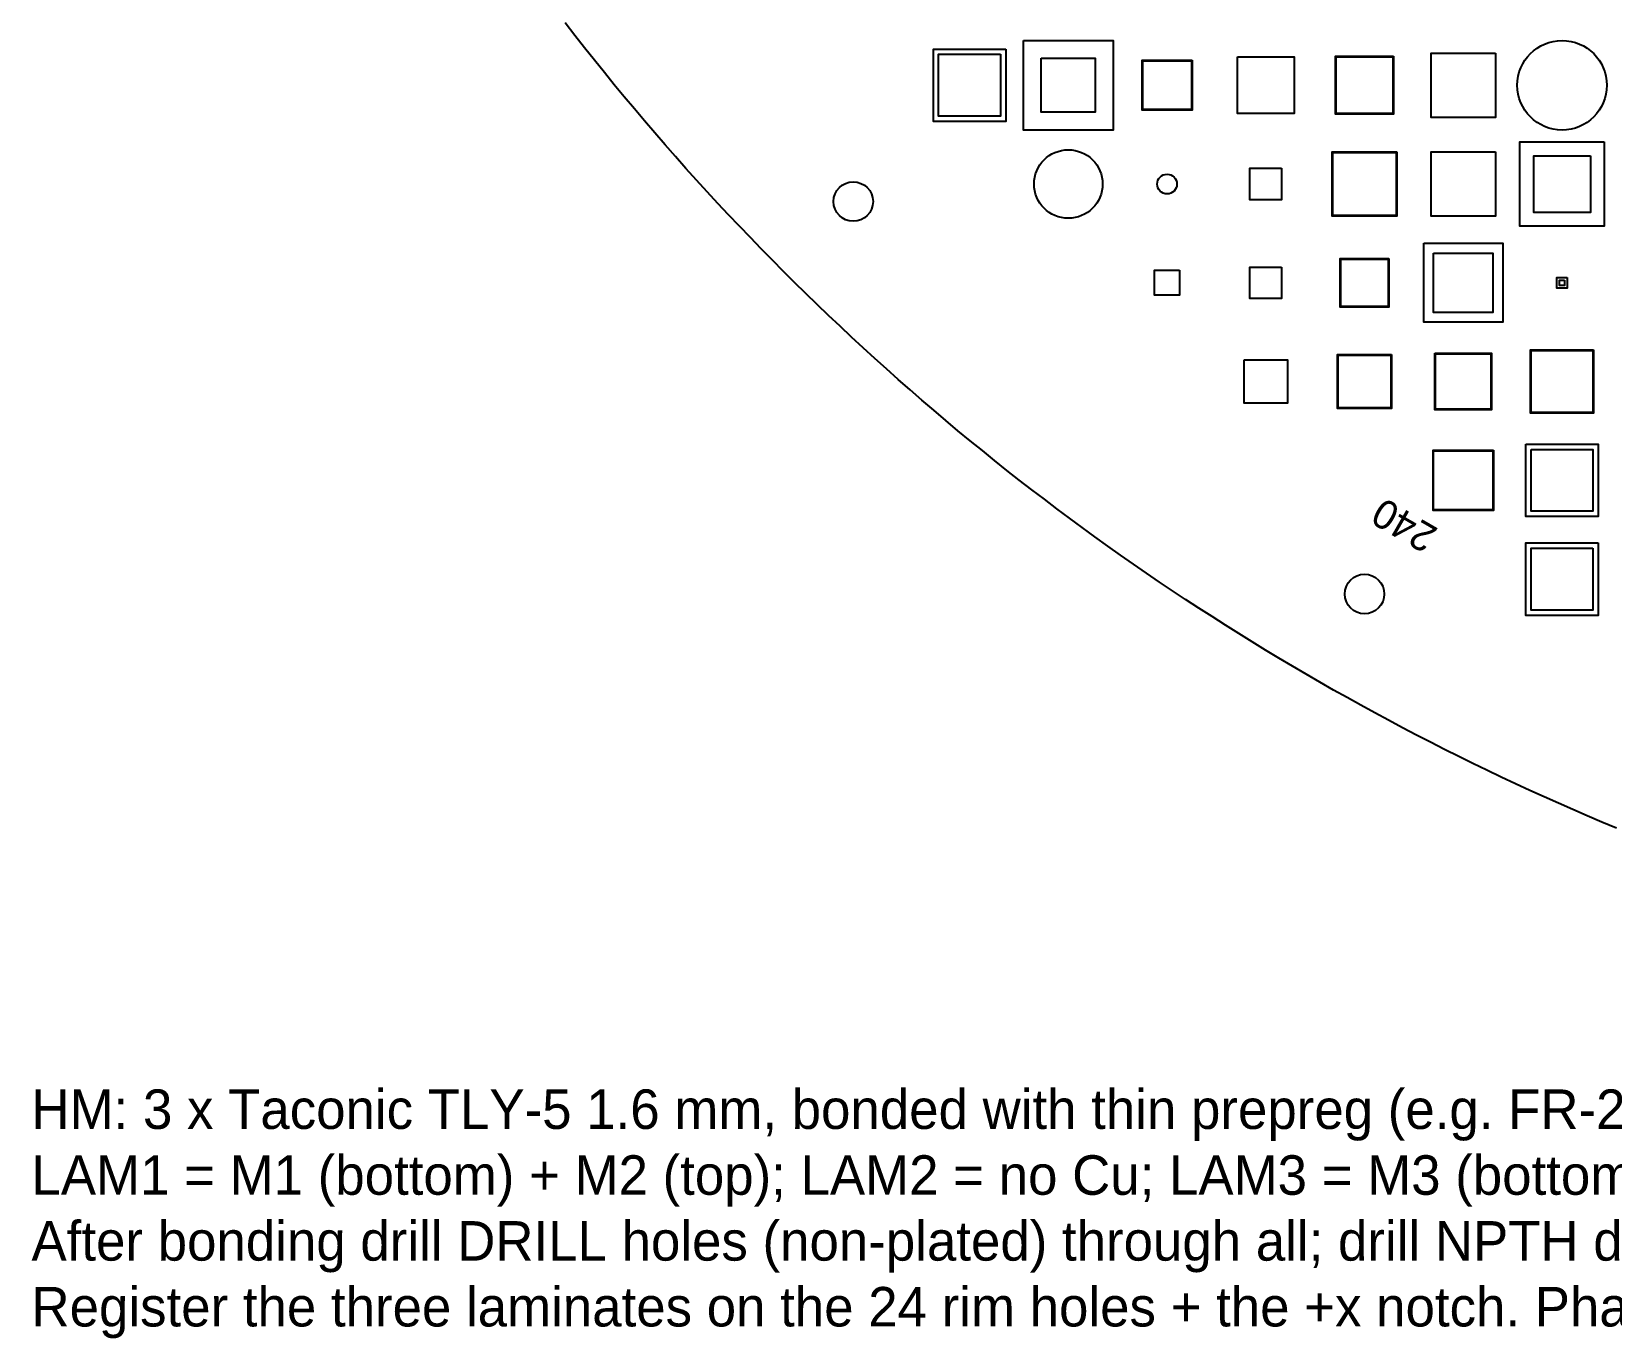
# Model space of a CAD drawing. Header units: millimetres. Extents: x -195 to 195, y -219 to 195.
# Drawn here: x -195 to -75, y -218.9 to -119.7 of the extents above; entities that cross this region are included whole.
import ezdxf
from ezdxf.enums import TextEntityAlignment as Align

# ---------------------------------------------------------------- set-up
doc = ezdxf.new("R2010")
doc.units = ezdxf.units.MM
for name, color, linetype in [('DRILL', 6, 'Continuous'), ('FAB', 8, 'Continuous'), ('M1', 1, 'Continuous'), ('M2', 30, 'Continuous'), ('M3', 5, 'Continuous'), ('M4', 3, 'Continuous'), ('NPTH', 9, 'Continuous'), ('OUTLINE', 7, 'Continuous'), ('SILK_TOP', 7, 'Continuous')]:
    doc.layers.add(name, color=color, linetype=linetype)

msp = doc.modelspace()

# ---------------------------------------------------------------- linework, layer by layer
at = {"layer": 'DRILL'}
for centre, radius in [((-78.75, -123.75), 3.4), ((-116.25, -131.25), 2.6), ((-108.75, -131.25), 0.75)]:
    msp.add_circle(centre, radius, dxfattribs=at)
at = {"layer": 'M1'}
for points in [[(-121.4, -121.4), (-121.4, -126.1), (-126.1, -126.1), (-126.1, -121.4)], [(-118.3, -121.7), (-114.2, -121.7), (-114.2, -125.8), (-118.3, -125.8)], [(-106.9, -121.9), (-106.9, -125.6), (-110.6, -125.6), (-110.6, -121.9)], [(-103.4, -121.6), (-99.1, -121.6), (-99.1, -125.9), (-103.4, -125.9)], [(-91.6, -121.6), (-91.6, -125.9), (-95.9, -125.9), (-95.9, -121.6)], [(-83.8, -121.3), (-83.8, -126.2), (-88.7, -126.2), (-88.7, -121.3)], [(-91.3, -128.8), (-91.3, -133.7), (-96.2, -133.7), (-96.2, -128.8)], [(-83.8, -128.8), (-83.8, -133.7), (-88.7, -133.7), (-88.7, -128.8)], [(-76.6, -129.1), (-76.6, -133.4), (-80.9, -133.4), (-80.9, -129.1)], [(-100.05, -130.05), (-100.05, -132.45), (-102.45, -132.45), (-102.45, -130.05)], [(-89.25, -135.75), (-83.25, -135.75), (-83.25, -141.75), (-89.25, -141.75)], [(-107.8, -137.8), (-107.8, -139.7), (-109.7, -139.7), (-109.7, -137.8)], [(-100.05, -137.55), (-100.05, -139.95), (-102.45, -139.95), (-102.45, -137.55)], [(-91.9, -136.9), (-91.9, -140.6), (-95.6, -140.6), (-95.6, -136.9)], [(-78.35, -138.35), (-78.35, -139.15), (-79.15, -139.15), (-79.15, -138.35)], [(-76.4, -143.9), (-76.4, -148.6), (-81.1, -148.6), (-81.1, -143.9)], [(-102.9, -144.6), (-99.6, -144.6), (-99.6, -147.9), (-102.9, -147.9)], [(-91.75, -144.25), (-91.75, -148.25), (-95.75, -148.25), (-95.75, -144.25)], [(-88.4, -144.1), (-84.1, -144.1), (-84.1, -148.4), (-88.4, -148.4)], [(-84, -151.5), (-84, -156), (-88.5, -156), (-88.5, -151.5)], [(-81.1, -151.4), (-76.4, -151.4), (-76.4, -156.1), (-81.1, -156.1)], [(-76.4, -158.9), (-76.4, -163.6), (-81.1, -163.6), (-81.1, -158.9)]]:
    msp.add_lwpolyline(points, close=True, dxfattribs=at)
at = {"layer": 'M2'}
for points in [[(-121, -121), (-121, -126.5), (-126.5, -126.5), (-126.5, -121)], [(-119.65, -120.35), (-112.85, -120.35), (-112.85, -127.15), (-119.65, -127.15)], [(-106.85, -121.85), (-106.85, -125.65), (-110.65, -125.65), (-110.65, -121.85)], [(-103.4, -121.6), (-99.1, -121.6), (-99.1, -125.9), (-103.4, -125.9)], [(-91.55, -121.55), (-91.55, -125.95), (-95.95, -125.95), (-95.95, -121.55)], [(-83.8, -121.3), (-83.8, -126.2), (-88.7, -126.2), (-88.7, -121.3)], [(-75.55, -128.05), (-75.55, -134.45), (-81.95, -134.45), (-81.95, -128.05)], [(-91.35, -128.85), (-91.35, -133.65), (-96.15, -133.65), (-96.15, -128.85)], [(-83.8, -128.8), (-83.8, -133.7), (-88.7, -133.7), (-88.7, -128.8)], [(-100.05, -130.05), (-100.05, -132.45), (-102.45, -132.45), (-102.45, -130.05)], [(-88.5, -136.5), (-84, -136.5), (-84, -141), (-88.5, -141)], [(-107.8, -137.8), (-107.8, -139.7), (-109.7, -139.7), (-109.7, -137.8)], [(-100.05, -137.55), (-100.05, -139.95), (-102.45, -139.95), (-102.45, -137.55)], [(-91.95, -136.95), (-91.95, -140.55), (-95.55, -140.55), (-95.55, -136.95)], [(-78.55, -138.55), (-78.55, -138.95), (-78.95, -138.95), (-78.95, -138.55)], [(-76.35, -143.85), (-76.35, -148.65), (-81.15, -148.65), (-81.15, -143.85)], [(-102.9, -144.6), (-99.6, -144.6), (-99.6, -147.9), (-102.9, -147.9)], [(-91.7, -144.2), (-91.7, -148.3), (-95.8, -148.3), (-95.8, -144.2)], [(-88.35, -144.15), (-84.15, -144.15), (-84.15, -148.35), (-88.35, -148.35)], [(-81.5, -151), (-76, -151), (-76, -156.5), (-81.5, -156.5)], [(-83.95, -151.45), (-83.95, -156.05), (-88.55, -156.05), (-88.55, -151.45)], [(-76, -158.5), (-76, -164), (-81.5, -164), (-81.5, -158.5)]]:
    msp.add_lwpolyline(points, close=True, dxfattribs=at)
at = {"layer": 'M3'}
for points in [[(-121.4, -121.4), (-121.4, -126.1), (-126.1, -126.1), (-126.1, -121.4)], [(-118.3, -121.7), (-114.2, -121.7), (-114.2, -125.8), (-118.3, -125.8)], [(-106.9, -121.9), (-106.9, -125.6), (-110.6, -125.6), (-110.6, -121.9)], [(-103.4, -121.6), (-99.1, -121.6), (-99.1, -125.9), (-103.4, -125.9)], [(-91.6, -121.6), (-91.6, -125.9), (-95.9, -125.9), (-95.9, -121.6)], [(-83.8, -121.3), (-83.8, -126.2), (-88.7, -126.2), (-88.7, -121.3)], [(-91.3, -128.8), (-91.3, -133.7), (-96.2, -133.7), (-96.2, -128.8)], [(-83.8, -128.8), (-83.8, -133.7), (-88.7, -133.7), (-88.7, -128.8)], [(-76.6, -129.1), (-76.6, -133.4), (-80.9, -133.4), (-80.9, -129.1)], [(-100.05, -130.05), (-100.05, -132.45), (-102.45, -132.45), (-102.45, -130.05)], [(-89.25, -135.75), (-83.25, -135.75), (-83.25, -141.75), (-89.25, -141.75)], [(-107.8, -137.8), (-107.8, -139.7), (-109.7, -139.7), (-109.7, -137.8)], [(-100.05, -137.55), (-100.05, -139.95), (-102.45, -139.95), (-102.45, -137.55)], [(-91.9, -136.9), (-91.9, -140.6), (-95.6, -140.6), (-95.6, -136.9)], [(-78.35, -138.35), (-78.35, -139.15), (-79.15, -139.15), (-79.15, -138.35)], [(-76.4, -143.9), (-76.4, -148.6), (-81.1, -148.6), (-81.1, -143.9)], [(-102.9, -144.6), (-99.6, -144.6), (-99.6, -147.9), (-102.9, -147.9)], [(-91.75, -144.25), (-91.75, -148.25), (-95.75, -148.25), (-95.75, -144.25)], [(-88.4, -144.1), (-84.1, -144.1), (-84.1, -148.4), (-88.4, -148.4)], [(-84, -151.5), (-84, -156), (-88.5, -156), (-88.5, -151.5)], [(-81.1, -151.4), (-76.4, -151.4), (-76.4, -156.1), (-81.1, -156.1)], [(-76.4, -158.9), (-76.4, -163.6), (-81.1, -163.6), (-81.1, -158.9)]]:
    msp.add_lwpolyline(points, close=True, dxfattribs=at)
at = {"layer": 'M4'}
for points in [[(-121, -121), (-121, -126.5), (-126.5, -126.5), (-126.5, -121)], [(-119.65, -120.35), (-112.85, -120.35), (-112.85, -127.15), (-119.65, -127.15)], [(-106.85, -121.85), (-106.85, -125.65), (-110.65, -125.65), (-110.65, -121.85)], [(-103.4, -121.6), (-99.1, -121.6), (-99.1, -125.9), (-103.4, -125.9)], [(-91.55, -121.55), (-91.55, -125.95), (-95.95, -125.95), (-95.95, -121.55)], [(-83.8, -121.3), (-83.8, -126.2), (-88.7, -126.2), (-88.7, -121.3)], [(-75.55, -128.05), (-75.55, -134.45), (-81.95, -134.45), (-81.95, -128.05)], [(-91.35, -128.85), (-91.35, -133.65), (-96.15, -133.65), (-96.15, -128.85)], [(-83.8, -128.8), (-83.8, -133.7), (-88.7, -133.7), (-88.7, -128.8)], [(-100.05, -130.05), (-100.05, -132.45), (-102.45, -132.45), (-102.45, -130.05)], [(-88.5, -136.5), (-84, -136.5), (-84, -141), (-88.5, -141)], [(-107.8, -137.8), (-107.8, -139.7), (-109.7, -139.7), (-109.7, -137.8)], [(-100.05, -137.55), (-100.05, -139.95), (-102.45, -139.95), (-102.45, -137.55)], [(-91.95, -136.95), (-91.95, -140.55), (-95.55, -140.55), (-95.55, -136.95)], [(-78.55, -138.55), (-78.55, -138.95), (-78.95, -138.95), (-78.95, -138.55)], [(-76.35, -143.85), (-76.35, -148.65), (-81.15, -148.65), (-81.15, -143.85)], [(-102.9, -144.6), (-99.6, -144.6), (-99.6, -147.9), (-102.9, -147.9)], [(-91.7, -144.2), (-91.7, -148.3), (-95.8, -148.3), (-95.8, -144.2)], [(-88.35, -144.15), (-84.15, -144.15), (-84.15, -148.35), (-88.35, -148.35)], [(-81.5, -151), (-76, -151), (-76, -156.5), (-81.5, -156.5)], [(-83.95, -151.45), (-83.95, -156.05), (-88.55, -156.05), (-88.55, -151.45)], [(-76, -158.5), (-76, -164), (-81.5, -164), (-81.5, -158.5)]]:
    msp.add_lwpolyline(points, close=True, dxfattribs=at)
at = {"layer": 'NPTH'}
for centre in [(-132.58, -132.58), (-93.75, -162.38)]:
    msp.add_circle(centre, 1.5, dxfattribs=at)
at = {"layer": 'OUTLINE'}
msp.add_lwpolyline([(-74.62, -180.16), (-75.73, -179.7), (-76.83, -179.23), (-77.93, -178.75), (-79.02, -178.27), (-80.11, -177.78), (-81.2, -177.29), (-82.29, -176.79), (-83.37, -176.28), (-84.45, -175.76), (-85.53, -175.24), (-86.6, -174.71), (-87.67, -174.18), (-88.74, -173.64), (-89.81, -173.09), (-90.87, -172.54), (-91.92, -171.97), (-92.98, -171.41), (-94.03, -170.83), (-95.07, -170.25), (-96.12, -169.67), (-97.15, -169.07), (-98.19, -168.47), (-99.22, -167.87), (-100.25, -167.26), (-101.27, -166.64), (-102.29, -166.01), (-103.31, -165.38), (-104.32, -164.75), (-105.33, -164.1), (-106.34, -163.45), (-107.34, -162.8), (-108.34, -162.14), (-109.33, -161.47), (-110.32, -160.79), (-111.3, -160.11), (-112.28, -159.43), (-113.26, -158.74), (-114.23, -158.04), (-115.2, -157.34), (-116.16, -156.63), (-117.12, -155.91), (-118.07, -155.19), (-119.02, -154.46), (-119.97, -153.73), (-120.91, -152.99), (-121.85, -152.24), (-122.78, -151.49), (-123.71, -150.74), (-124.63, -149.98), (-125.55, -149.21), (-126.46, -148.43), (-127.37, -147.66), (-128.27, -146.87), (-129.17, -146.08), (-130.06, -145.29), (-130.95, -144.49), (-131.84, -143.68), (-132.72, -142.87), (-133.59, -142.05), (-134.46, -141.23), (-135.32, -140.4), (-136.18, -139.57), (-137.04, -138.73), (-137.89, -137.89), (-138.73, -137.04), (-139.57, -136.18), (-140.4, -135.32), (-141.23, -134.46), (-142.05, -133.59), (-142.87, -132.72), (-143.68, -131.84), (-144.49, -130.95), (-145.29, -130.06), (-146.08, -129.17), (-146.87, -128.27), (-147.66, -127.37), (-148.43, -126.46), (-149.21, -125.55), (-149.98, -124.63), (-150.74, -123.71), (-151.49, -122.78), (-152.24, -121.85), (-152.99, -120.91), (-153.73, -119.97), (-154.46, -119.02)], dxfattribs=at)

# ---------------------------------------------------------------- texts
at = {"layer": 'FAB'}
for s, p in [('HM: 3 x Taconic TLY-5 1.6 mm, bonded with thin prepreg (e.g. FR-27/fastRise 0.1 mm) [ASSUMED, paper ignores prepreg].', (-195, -203)), ('LAM1 = M1 (bottom) + M2 (top); LAM2 = no Cu; LAM3 = M3 (bottom) + M4 (top). Order from RLSA side: LAM1, LAM2, LAM3.', (-195, -208)), ('After bonding drill DRILL holes (non-plated) through all; drill NPTH d3.0 (24x on R187.5). Cu 17 um, no finish needed (or ENIG).', (-195, -213)), ('Register the three laminates on the 24 rim holes + the +x notch. Phase-delay axis = +x (arrow).', (-195, -218))]:
    msp.add_text(s, height=3, dxfattribs=at).set_placement(p)
at = {"layer": 'SILK_TOP'}
msp.add_text('240', height=2.2, rotation=150, dxfattribs=at).set_placement((-90.75, -157.18), align=Align.MIDDLE_CENTER)

doc.saveas('drawing.dxf')
